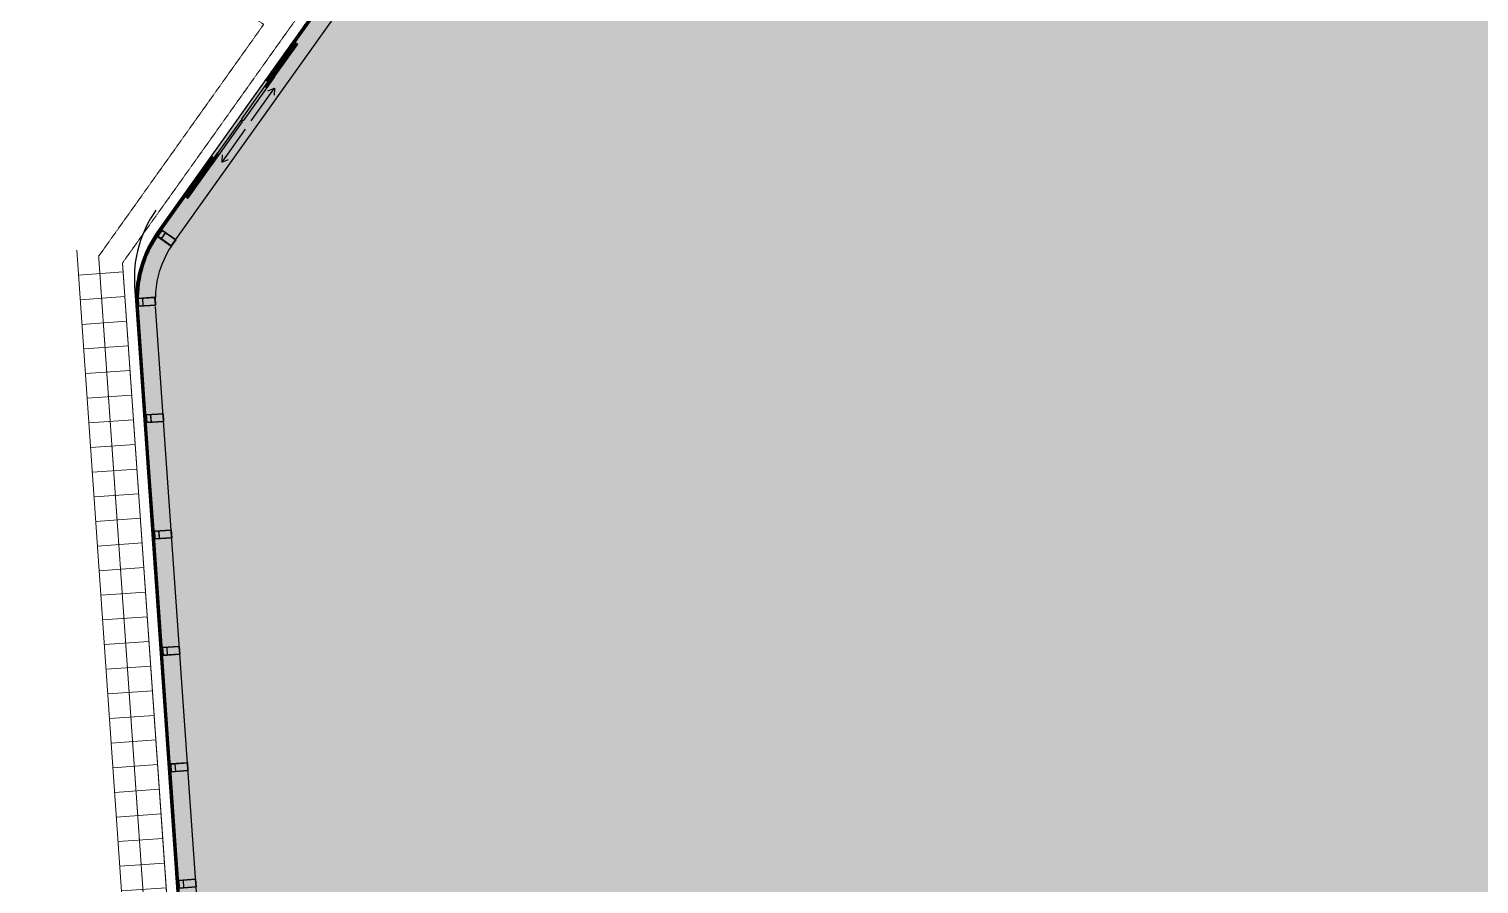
# Model space of a CAD drawing. Header units: millimetres. Extents: x 306 to 836129804, y -168137 to 818603917.
# Drawn here: x 834504380 to 834523031, y 818005253 to 818016245 of the extents above; entities that cross this region are included whole.
import ezdxf
from ezdxf.xclip import XClip

# ---------------------------------------------------------------- set-up
doc = ezdxf.new("R2010")
doc.units = ezdxf.units.MM
doc.header["$LTSCALE"] = 3
doc.header["$XCLIPFRAME"] = 0
for name, pattern in [('ACAD_ISO03W100', [30, 12, -18]), ('B0701', [2.34375, 1.5625, -0.78125]), ('B0703', [4.6875, 3.125, -1.5625])]:
    doc.linetypes.add(name, pattern=pattern)
doc.layers.add('_LTC', color=251, linetype='Continuous')
for name, color, linetype, lineweight in [('Eva-New', 1, 'ACAD_ISO03W100', 18), ('Hatch (LTC&CB)', 252, 'Continuous', 35), ('UAJ-21EXWA', 251, 'Continuous', 35), ('UAJ-21EXWA-a', 251, 'Continuous', 9), ('UAJ-21EXWA-c', 251, 'Continuous', 9), ('UAJ-23FLOR-h', 251, 'Continuous', 9), ('UAJ-23FLOR-y', 251, 'B0701', 9), ('UAJ-23FLOR-z', 251, 'B0703', 9)]:
    doc.layers.add(name, color=color, linetype=linetype, lineweight=lineweight)

# ---------------------------------------------------------------- blocks, each defined once
blk = doc.blocks.new('*U1553')
at = {"layer": 'UAJ-21EXWA'}
for points in [[(0, 85.00000035762787), (100, 85.00000047683716), (100, 301.9999996423721), (1.192092895507812e-07, 301.9999996423721)], [(1499.999999880791, 85.00000035762787), (1599.999999880791, 85.00000047683716), (1600, 301.9999996423721), (1500.000000119209, 301.9999996423721)], [(2999.999999761581, 85.00000035762787), (3099.999999761581, 85.00000047683716), (3099.999999880791, 301.9999996423721), (3000, 301.9999996423721)], [(4499.999999642372, 85.00000035762787), (4599.999999642372, 85.00000047683716), (4599.999999761581, 301.9999996423721), (4499.999999880791, 301.9999996423721)], [(5999.999999523163, 85.00000035762787), (6099.999999523163, 85.00000047683716), (6099.999999642372, 301.9999996423721), (5999.999999761581, 301.9999996423721)], [(7499.999999403954, 85.00000035762787), (7599.999999403954, 85.00000047683716), (7599.999999523163, 301.9999996423721), (7499.999999642372, 301.9999996423721)], [(8999.999999284744, 85.00000035762787), (9099.999999284744, 85.00000047683716), (9099.999999403954, 301.9999996423721), (8999.999999523163, 301.9999996423721)], [(10499.97333968905, 85.00000115375292), (10599.97333968905, 85.00000115375292), (10599.97333980826, 302.0000004384972), (10499.97333992747, 302.0000005577065)]]:
    blk.add_lwpolyline(points, close=True, dxfattribs=at)
at = {"layer": 'UAJ-21EXWA-a'}
for points in [[(42.49999906387484, 305.000000582158), (42.4999988079071, 305.0000002384186), (42.49999892711639, 335.0000001192093), (42.49999894466555, 335.000000582158)], [(46.50000011920929, 301.9999992847443), (46.50000023841858, 335.0000004768372), (53.50000023841858, 335.0000007152557), (53.50000023841858, 301.9999992847443)], [(800.0000004768372, 304.9999982118607), (57.49999940395355, 305.0000004768372), (57.49999952316284, 335.0000004768372), (800.0000003576279, 334.9999980926514)], [(800.0000004768372, 305), (1542.499998807907, 305.0000002384186), (1542.499998807907, 335), (800.0000002384186, 335.0000001192093)], [(1546.5, 301.9999992847443), (1546.500000238419, 335.0000003576279), (1553.500000238419, 335.0000007152557), (1553.500000119209, 301.9999992847443)], [(2300, 304.9999980926514), (1557.499999403954, 305.0000003576279), (1557.499999403954, 335.0000004768372), (2300, 334.9999980926514)], [(2300.000000357628, 305), (3042.499998688698, 305.0000002384186), (3042.499998688698, 335), (2300.000000119209, 335.0000001192093)], [(3046.499999880791, 301.9999992847443), (3046.500000119209, 335.0000003576279), (3053.500000119209, 335.0000007152557), (3053.5, 301.9999992847443)], [(3799.999999880791, 304.9999980926514), (3057.499999284744, 305.0000003576279), (3057.499999284744, 335.0000004768372), (3799.999999880791, 334.9999980926514)], [(3800.000000238419, 305), (4542.499998569489, 305.0000002384186), (4542.499998569489, 335), (3800, 335.0000001192093)], [(4546.499999761581, 301.9999992847443), (4546.5, 335.0000003576279), (4553.5, 335.0000007152557), (4553.499999880791, 301.9999992847443)], [(5299.999999761581, 304.9999980926514), (4557.499999165535, 305.0000003576279), (4557.499999165535, 335.0000004768372), (5299.999999761581, 334.9999980926514)], [(5300.000000119209, 305), (6042.499998450279, 305.0000002384186), (6042.499998450279, 335), (5299.999999880791, 335.0000001192093)], [(6046.499999642372, 301.9999992847443), (6046.499999880791, 335.0000003576279), (6053.499999880791, 335.0000007152557), (6053.499999761581, 301.9999992847443)], [(6799.999999642372, 304.9999980926514), (6057.499999046326, 305.0000003576279), (6057.499999046326, 335.0000004768372), (6799.999999642372, 334.9999980926514)], [(6800, 305), (7542.49999833107, 305.0000002384186), (7542.49999833107, 335), (6799.999999761581, 335.0000001192093)], [(7546.499999523163, 301.9999992847443), (7546.499999761581, 335.0000003576279), (7553.499999761581, 335.0000007152557), (7553.499999642372, 301.9999992847443)], [(8299.999999523163, 304.9999980926514), (7557.499998927116, 305.0000003576279), (7557.499998927116, 335.0000004768372), (8299.999999523163, 334.9999980926514)], [(8299.99999988079, 305), (9042.49999821186, 305.0000002384186), (9042.49999821186, 335), (8299.999999642372, 335.0000001192093)], [(9046.499999403954, 301.9999992847443), (9046.499999642372, 335.0000003576279), (9053.499999642372, 335.0000007152557), (9053.499999523163, 301.9999992847443)], [(9799.999999403954, 304.9999980926514), (9057.499998807907, 305.0000003576279), (9057.499998807907, 335.0000004768372), (9799.999999403954, 334.9999980926514)], [(9799.973340165885, 305.0000007961251), (10542.47333861616, 305.0000011537529), (10542.47333861616, 335.0000009153343), (9799.973340165885, 335.0000009153343)], [(10546.47333980826, 302.0000002000786), (10546.47333992747, 335.0000012729622), (10553.47333992747, 335.0000013921715), (10553.47333992747, 302.0000000808693)], [(10557.47333938269, 305.000001308129), (10557.47333921221, 305.0000012729622), (10557.47333921221, 335.0000012729622), (10557.47333926348, 335.000001308129)]]:
    blk.add_lwpolyline(points, dxfattribs=at)
at = {"layer": 'UAJ-21EXWA-c'}
for p, q in [((30.49999856948853, 315.0000002384186), (30.49999904632568, 325.0000001192093)), ((42.4999988079071, 325.0000002384186), (42.49999906387484, 325.0000007013673)), ((42.49999918308413, 315.0000004629487), (42.49999892711639, 315.0000003576279)), ((57.49999940395355, 325.0000003576279), (800.0000004768372, 324.9999983310699)), ((800.0000004768372, 314.9999977350235), (57.49999964237213, 315.0000005960464)), ((69.49999952316284, 315.0000005960464), (69.49999904632568, 325.0000003576279)), ((1542.499998807907, 325.0000002384186), (800.0000004768372, 325.0000003576279)), ((800.0000003576279, 314.9999994039536), (1542.499998927116, 315.0000003576279)), ((1530.499998450279, 315.0000002384186), (1530.499999046326, 325.0000001192093)), ((1557.499999403954, 325.0000003576279), (2300, 324.9999983310699)), ((2300, 314.9999976158142), (1557.499999523163, 315.0000005960464)), ((1569.499999523163, 315.0000005960464), (1569.499999046326, 325.0000003576279)), ((3042.499998688698, 325.0000002384186), (2300.000000357628, 325.0000003576279)), ((2300.000000238419, 314.9999994039536), (3042.499998807907, 315.0000003576279)), ((3030.49999833107, 315.0000002384186), (3030.499998927116, 325.0000001192093)), ((3057.499999284744, 325.0000003576279), (3799.999999880791, 324.9999983310699)), ((3799.999999880791, 314.9999976158142), (3057.499999403954, 315.0000005960464)), ((3069.499999403954, 315.0000005960464), (3069.499998927116, 325.0000003576279)), ((4542.499998569489, 325.0000002384186), (3800.000000238419, 325.0000003576279)), ((3800.000000119209, 314.9999994039536), (4542.499998688698, 315.0000003576279)), ((4530.499998211861, 315.0000002384186), (4530.499998807907, 325.0000001192093)), ((4557.499999165535, 325.0000003576279), (5299.999999761581, 324.9999983310699)), ((5299.999999761581, 314.9999976158142), (4557.499999284744, 315.0000005960464)), ((4569.499999284744, 315.0000005960464), (4569.499998807907, 325.0000003576279)), ((6042.499998450279, 325.0000002384186), (5300.000000119209, 325.0000003576279)), ((5300, 314.9999994039536), (6042.499998569489, 315.0000003576279)), ((6030.499998092651, 315.0000002384186), (6030.499998688698, 325.0000001192093)), ((6057.499999046326, 325.0000003576279), (6799.999999642372, 324.9999983310699)), ((6799.999999642372, 314.9999976158142), (6057.499999165535, 315.0000005960464)), ((6069.499999165535, 315.0000005960464), (6069.499998688698, 325.0000003576279)), ((7542.49999833107, 325.0000002384186), (6800, 325.0000003576279)), ((6799.999999880791, 314.9999994039536), (7542.499998450279, 315.0000003576279)), ((7530.499997973442, 315.0000002384186), (7530.499998569489, 325.0000001192093)), ((7557.499998927116, 325.0000003576279), (8299.999999523163, 324.9999983310699)), ((8299.999999523163, 314.9999976158142), (7557.499999046326, 315.0000005960464)), ((7569.499999046326, 315.0000005960464), (7569.499998569489, 325.0000003576279)), ((9042.49999821186, 325.0000002384186), (8299.99999988079, 325.0000003576279)), ((8299.999999761581, 314.9999994039536), (9042.49999833107, 315.0000003576279)), ((9030.499997854233, 315.0000002384186), (9030.49999845028, 325.0000001192093)), ((9057.499998807907, 325.0000003576279), (9799.999999403954, 324.9999983310699)), ((9799.999999403954, 314.9999976158142), (9057.499998927116, 315.0000005960464)), ((9069.499998927116, 315.0000005960464), (9069.49999845028, 325.0000003576279)), ((10542.47333861616, 325.0000009153343), (9799.973340165885, 325.0000011537529)), ((9799.973340165885, 315.0000003192879), (10542.47333873537, 315.0000011537529)), ((10530.47333825854, 315.0000010345436), (10530.47333885458, 325.0000009153343)), ((10557.47333921221, 325.0000012729622), (10557.47333938269, 325.0000015465475)), ((10557.47333938269, 315.0000009505011), (10557.47333933142, 315.0000013921715)), ((10569.47333933142, 315.0000013921715), (10569.47333885458, 325.0000012729622))]:
    blk.add_line(p, q, dxfattribs=at)
for points in [[(5, 90.00000047683716), (95, 90.00000059604645), (94.99999988079071, 296.9999996423721), (5.00000011920929, 296.9999996423721)], [(1505, 90.00000047683716), (1595, 90.00000059604645), (1594.999999880791, 296.9999996423721), (1505.000000119209, 296.9999996423721)], [(3004.999999880791, 90.00000047683716), (3094.999999880791, 90.00000059604645), (3094.999999761581, 296.9999996423721), (3005, 296.9999996423721)], [(4504.999999761581, 90.00000047683716), (4594.999999761581, 90.00000059604645), (4594.999999642372, 296.9999996423721), (4504.999999880791, 296.9999996423721)], [(6004.999999642372, 90.00000047683716), (6094.999999642372, 90.00000059604645), (6094.999999523163, 296.9999996423721), (6004.999999761581, 296.9999996423721)], [(7504.999999523163, 90.00000047683716), (7594.999999523163, 90.00000059604645), (7594.999999403954, 296.9999996423721), (7504.999999642372, 296.9999996423721)], [(9004.999999403954, 90.00000047683716), (9094.999999403954, 90.00000059604645), (9094.999999284744, 296.9999996423721), (9004.999999523163, 296.9999996423721)], [(10504.97333980826, 90.00000127296221), (10594.97333980826, 90.0000013921715), (10594.97333956984, 297.0000004384972), (10504.97334004668, 297.0000004384972)]]:
    blk.add_lwpolyline(points, close=True, dxfattribs=at)
for points in [[(5.000000238418579, 246.9999996423721), (94.99999988079071, 246.9999996423721)], [(5.00000011920929, 241.9999994039536), (94.99999988079071, 241.9999995231628)], [(1505.000000238419, 246.9999996423721), (1594.999999761581, 246.9999996423721)], [(1505, 241.9999994039536), (1594.999999880791, 241.9999995231628)], [(3005.000000119209, 246.9999996423721), (3094.999999642372, 246.9999996423721)], [(3004.999999880791, 241.9999994039536), (3094.999999761581, 241.9999995231628)], [(4505, 246.9999996423721), (4594.999999523163, 246.9999996423721)], [(4504.999999761581, 241.9999994039536), (4594.999999642372, 241.9999995231628)], [(6004.999999880791, 246.9999996423721), (6094.999999403954, 246.9999996423721)], [(6004.999999642372, 241.9999994039536), (6094.999999523163, 241.9999995231628)], [(7504.999999761581, 246.9999996423721), (7594.999999284744, 246.9999996423721)], [(7504.999999523163, 241.9999994039536), (7594.999999403954, 241.9999995231628)], [(9004.999999642372, 246.9999996423721), (9094.999999165535, 246.9999996423721)], [(9004.999999403954, 241.9999994039536), (9094.999999284744, 241.9999995231628)], [(10504.97333992747, 247.0000004384972), (10594.97333956984, 247.0000004384972)], [(10504.97333992747, 242.0000003192879), (10594.97333968905, 242.0000003192879)]]:
    blk.add_lwpolyline(points, dxfattribs=at)
blk = doc.blocks.new('*U1554')
at = {"layer": 'UAJ-21EXWA'}
for points in [[(0, 85.00000035762787), (100, 85.00000047683716), (100, 301.9999996423721), (1.192092895507812e-07, 301.9999996423721)], [(1499.999999880791, 85.00000035762787), (1599.999999880791, 85.00000047683716), (1600, 301.9999996423721), (1500.000000119209, 301.9999996423721)], [(2206.423596651518, 85.00000053085486), (2306.423596651518, 85.00000053085486), (2306.423596770728, 301.9999998155992), (2206.423596889937, 301.9999999348084)]]:
    blk.add_lwpolyline(points, close=True, dxfattribs=at)
at = {"layer": 'UAJ-21EXWA-a'}
for points in [[(42.49999906387484, 305.000000582158), (42.4999988079071, 305.0000002384186), (42.49999892711639, 335.0000001192093), (42.49999894466555, 335.000000582158)], [(46.50000011920929, 301.9999992847443), (46.50000023841858, 335.0000004768372), (53.50000023841858, 335.0000007152557), (53.50000023841858, 301.9999992847443)], [(800.0000004768372, 304.9999982118607), (57.49999940395355, 305.0000004768372), (57.49999952316284, 335.0000004768372), (800.0000003576279, 334.9999980926514)], [(800.0000004768372, 305), (1542.499998807907, 305.0000002384186), (1542.499998807907, 335), (800.0000002384186, 335.0000001192093)], [(1204.440944425429, 305.0000000277759), (2248.923595578635, 305.0000005308549), (2248.923595578635, 335.0000002924363), (1204.440944425429, 335.0000001469851)], [(1546.5, 301.9999992847443), (1546.500000238419, 335.0000003576279), (1553.500000238419, 335.0000007152557), (1553.500000119209, 301.9999992847443)], [(2300, 304.9999980926514), (1557.499999403954, 305.0000003576279), (1557.499999403954, 335.0000004768372), (2300, 334.9999980926514)], [(2252.923596770728, 301.9999995771806), (2252.923596889937, 335.0000006500642), (2259.923596889937, 335.0000007692735), (2259.923596889937, 301.9999994579713)], [(2263.923596345162, 305.0000006852309), (2263.923596174681, 305.0000006500642), (2263.923596174681, 335.0000006500642), (2263.923596225953, 335.0000006852309)]]:
    blk.add_lwpolyline(points, dxfattribs=at)
at = {"layer": 'UAJ-21EXWA-c'}
for p, q in [((30.49999856948853, 315.0000002384186), (30.49999904632568, 325.0000001192093)), ((42.4999988079071, 325.0000002384186), (42.49999906387484, 325.0000007013673)), ((42.49999918308413, 315.0000004629487), (42.49999892711639, 315.0000003576279)), ((57.49999940395355, 325.0000003576279), (800.0000004768372, 324.9999983310699)), ((800.0000004768372, 314.9999977350235), (57.49999964237213, 315.0000005960464)), ((69.49999952316284, 315.0000005960464), (69.49999904632568, 325.0000003576279)), ((1542.499998807907, 325.0000002384186), (800.0000004768372, 325.0000003576279)), ((800.0000003576279, 314.9999994039536), (1542.499998927116, 315.0000003576279)), ((2248.923595578635, 325.0000002924363), (1204.440944425429, 325.0000003854037)), ((1204.440944425429, 314.9999995509387), (2248.923595697844, 315.0000005308549)), ((1530.499998450279, 315.0000002384186), (1530.499999046326, 325.0000001192093)), ((1557.499999403954, 325.0000003576279), (2300, 324.9999983310699)), ((2300, 314.9999976158142), (1557.499999523163, 315.0000005960464)), ((1569.499999523163, 315.0000005960464), (1569.499999046326, 325.0000003576279)), ((2236.923595221007, 315.0000004116456), (2236.923595817053, 325.0000002924363)), ((2263.923596174681, 325.0000006500642), (2263.923596345162, 325.0000009236495)), ((2263.923596345162, 315.0000003276031), (2263.923596293891, 315.0000007692735)), ((2275.923596293891, 315.0000007692735), (2275.923595817053, 325.0000006500642))]:
    blk.add_line(p, q, dxfattribs=at)
for points in [[(5, 90.00000047683716), (95, 90.00000059604645), (94.99999988079071, 296.9999996423721), (5.00000011920929, 296.9999996423721)], [(1505, 90.00000047683716), (1595, 90.00000059604645), (1594.999999880791, 296.9999996423721), (1505.000000119209, 296.9999996423721)], [(2211.423596770728, 90.00000065006415), (2301.423596770728, 90.00000076927344), (2301.423596532309, 296.9999998155992), (2211.423597009146, 296.9999998155992)]]:
    blk.add_lwpolyline(points, close=True, dxfattribs=at)
for points in [[(5.000000238418579, 246.9999996423721), (94.99999988079071, 246.9999996423721)], [(5.00000011920929, 241.9999994039536), (94.99999988079071, 241.9999995231628)], [(1505.000000238419, 246.9999996423721), (1594.999999761581, 246.9999996423721)], [(1505, 241.9999994039536), (1594.999999880791, 241.9999995231628)], [(2211.423596889937, 246.9999998155992), (2301.423596532309, 246.9999998155992)], [(2211.423596889937, 241.9999996963899), (2301.423596651518, 241.9999996963899)]]:
    blk.add_lwpolyline(points, dxfattribs=at)
blk = doc.blocks.new('*U1555')
at = {"layer": 'UAJ-21EXWA'}
for points in [[(0, 85.00000035762787), (100, 85.00000047683716), (100, 301.9999996423721), (1.192092895507812e-07, 301.9999996423721)], [(1499.999999880791, 85.00000035762787), (1599.999999880791, 85.00000047683716), (1600, 301.9999996423721), (1500.000000119209, 301.9999996423721)], [(2701.294989395497, 85.00000056802281), (2801.294989395497, 85.00000056802281), (2801.294989514706, 301.9999998527671), (2701.294989633916, 301.9999999719764)]]:
    blk.add_lwpolyline(points, close=True, dxfattribs=at)
at = {"layer": 'UAJ-21EXWA-a'}
for points in [[(42.49999906387484, 305.000000582158), (42.4999988079071, 305.0000002384186), (42.49999892711639, 335.0000001192093), (42.49999894466555, 335.000000582158)], [(46.50000011920929, 301.9999992847443), (46.50000023841858, 335.0000004768372), (53.50000023841858, 335.0000007152557), (53.50000023841858, 301.9999992847443)], [(800.0000004768372, 304.9999982118607), (57.49999940395355, 305.0000004768372), (57.49999952316284, 335.0000004768372), (800.0000003576279, 334.9999980926514)], [(800.0000004768372, 305), (1542.499998807907, 305.0000002384186), (1542.499998807907, 335), (800.0000002384186, 335.0000001192093)], [(1546.5, 301.9999992847443), (1546.500000238419, 335.0000003576279), (1553.500000238419, 335.0000007152557), (1553.500000119209, 301.9999992847443)], [(2300, 304.9999980926514), (1557.499999403954, 305.0000003576279), (1557.499999403954, 335.0000004768372), (2300, 334.9999980926514)], [(2300.000000066636, 305.0000003542673), (2743.794988322613, 305.0000005680229), (2743.794988322613, 335.0000003296043), (2300.000000066636, 335.0000004734766)], [(2747.794989514706, 301.9999996143486), (2747.794989633916, 335.0000006872322), (2754.794989633916, 335.0000008064414), (2754.794989633916, 301.9999994951393)], [(2758.794989089141, 305.0000007223989), (2758.79498891866, 305.0000006872322), (2758.79498891866, 335.0000006872322), (2758.794988969932, 335.0000007223989)]]:
    blk.add_lwpolyline(points, dxfattribs=at)
at = {"layer": 'UAJ-21EXWA-c'}
for p, q in [((30.49999856948853, 315.0000002384186), (30.49999904632568, 325.0000001192093)), ((42.4999988079071, 325.0000002384186), (42.49999906387484, 325.0000007013673)), ((42.49999918308413, 315.0000004629487), (42.49999892711639, 315.0000003576279)), ((57.49999940395355, 325.0000003576279), (800.0000004768372, 324.9999983310699)), ((800.0000004768372, 314.9999977350235), (57.49999964237213, 315.0000005960464)), ((69.49999952316284, 315.0000005960464), (69.49999904632568, 325.0000003576279)), ((1542.499998807907, 325.0000002384186), (800.0000004768372, 325.0000003576279)), ((800.0000003576279, 314.9999994039536), (1542.499998927116, 315.0000003576279)), ((1530.499998450279, 315.0000002384186), (1530.499999046326, 325.0000001192093)), ((1557.499999403954, 325.0000003576279), (2300, 324.9999983310699)), ((2300, 314.9999976158142), (1557.499999523163, 315.0000005960464)), ((1569.499999523163, 315.0000005960464), (1569.499999046326, 325.0000003576279)), ((2743.794988322613, 325.0000003296043), (2300.000000066636, 325.0000007118952)), ((2300.000000066636, 314.9999998774302), (2743.794988441823, 315.0000005680229)), ((2731.794987964985, 315.0000004488136), (2731.794988561032, 325.0000003296043)), ((2758.79498891866, 325.0000006872322), (2758.794989089141, 325.0000009608175)), ((2758.794989089141, 315.000000364771), (2758.794989037869, 315.0000008064414)), ((2770.794989037869, 315.0000008064414), (2770.794988561032, 325.0000006872322))]:
    blk.add_line(p, q, dxfattribs=at)
for points in [[(5, 90.00000047683716), (95, 90.00000059604645), (94.99999988079071, 296.9999996423721), (5.00000011920929, 296.9999996423721)], [(1505, 90.00000047683716), (1595, 90.00000059604645), (1594.999999880791, 296.9999996423721), (1505.000000119209, 296.9999996423721)], [(2706.294989514706, 90.0000006872321), (2796.294989514706, 90.00000080644139), (2796.294989276288, 296.9999998527671), (2706.294989753125, 296.9999998527671)]]:
    blk.add_lwpolyline(points, close=True, dxfattribs=at)
for points in [[(5.000000238418579, 246.9999996423721), (94.99999988079071, 246.9999996423721)], [(5.00000011920929, 241.9999994039536), (94.99999988079071, 241.9999995231628)], [(1505.000000238419, 246.9999996423721), (1594.999999761581, 246.9999996423721)], [(1505, 241.9999994039536), (1594.999999880791, 241.9999995231628)], [(2706.294989633916, 246.9999998527671), (2796.294989276288, 246.9999998527671)], [(2706.294989633916, 241.9999997335578), (2796.294989395497, 241.9999997335578)]]:
    blk.add_lwpolyline(points, dxfattribs=at)
blk = doc.blocks.new('FAC-00-0')
at = {"layer": '_LTC'}
for p, q in [((834506235.8241826, 818013491.4090914), (834508347.1710625, 818016455.1323565)), ((834509659.7418196, 817960427.0293779), (834506006.9312543, 818012678.9859269)), ((834509659.7418196, 817960427.0293779), (834506006.9312543, 818012678.9859269))]:
    blk.add_line(p, q, dxfattribs=at)
for points in [[(834505754.2787223, 818012736.1115499, -0.161117589083942), (834506032.2391685, 818013636.4255537), (834508110.2011822, 818016553.3666922), (834508108.857447, 818016572.5882616)], [(834505754.2787243, 818012736.1115507, -0.161117589083942), (834506032.2391684, 818013636.4255538), (834508110.2011821, 818016553.3666923), (834508108.8574502, 818016572.5882611)], [(834506012.7126775, 818013915.7438599, 0.1739062402494), (834505738.1030817, 818012940.8761425), (834510531.1732616, 817944377.9736058)], [(834506040.3840917, 818013630.6238102, 0.1610318653905817), (834505764.266821, 818012736.8097942, 0.1610318653905817)], [(834506048.529015, 818013624.8220668, 0.1609449841959303), (834505774.2550881, 818012737.5080502, 0.1609449841959303)], [(834506056.6739382, 818013619.0203233, 0.1608569217776011), (834505784.2435274, 818012738.2063185, 0.1608569217776011)], [(834506235.8241783, 818013491.409085, 0.1668407579428968), (834506005.0506437, 818012713.2659743, 0.1668407579428968)]]:
    blk.add_lwpolyline(points, format="xyb", dxfattribs=at)
for points in [[(834507135.7081693, 818015064.8865937), (834507111.272435, 818015082.2904689), (834507512.3523045, 818015645.4969401), (834507536.7880392, 818015628.0930645)], [(834507135.7081714, 818015064.8865939), (834507111.272437, 818015082.2904685), (834507512.3523043, 818015645.4969403), (834507536.7880391, 818015628.0930645)], [(834507127.0383428, 818015052.715239), (834507102.6045376, 818015070.1218226), (834506701.3919843, 818014507.009864), (834506725.8257899, 818014489.6032802)]]:
    blk.add_lwpolyline(points, close=True, dxfattribs=at)
for points in [[(834507237.3648918, 818015063.1773474), (834507538.2942233, 818015485.595031)], [(834507237.3648918, 818015063.1773475), (834507538.2942243, 818015485.5950326)], [(834507451.3447422, 818015451.9010774), (834507538.2942243, 818015485.5950326), (834507534.8546096, 818015392.4088516)], [(834507161.874704, 818014957.1985457), (834506860.9921918, 818014534.7475122)], [(834506864.4214797, 818014627.934073), (834506860.9921918, 818014534.7475122), (834506947.93794, 818014568.4511021)]]:
    blk.add_lwpolyline(points, dxfattribs=at)
ref = blk.add_blockref('*U1555', (834506791.0343301, 818014124.2704799), dxfattribs=dict(at, rotation=54.53402068201333))
XClip(ref).set_block_clipping_path([(2701.149496793747, -0.051319509744644165), (2801.3494968414307, -0.05131933093070984), (2801.3494968414307, 302.1486802995205), (2754.8494970798492, 302.14867982268333), (2754.8494970798492, 335.1486810743809), (1553.6000003814697, 335.1486764252186), (1553.6000008583069, 304.94867619872093), (2701.149497270584, 304.9486807882786)])
ref = blk.add_blockref('*U1554', (834508989.5791119, 818017142.1803938), dxfattribs=dict(at, xscale=-1, rotation=54.54037085824579))
XClip(ref).set_block_clipping_path([(2249.0030524730682, 304.8169809281826), (2249.0441381931305, 335.01698139309883), (1557.3999989032745, 335.1486764848232), (1557.3999991416931, 304.94867619872093)])
ref = blk.add_blockref('*U1555', (834507903.2504948, 818015685.940557), dxfattribs=dict(at, xscale=-0.9999999999999997, rotation=54.54037091355762))
XClip(ref).set_block_clipping_path([(2701.1494965553284, -0.05131953954696655), (2801.349496603012, -0.05131953954696655), (2801.349496603012, 302.1486800312996), (2754.8494968414307, 302.14867955446243), (2754.8494968414307, 335.14868104457855), (1553.6000003814697, 335.14867609739304), (1553.6000006198883, 304.94867593050003), (2701.1494970321655, 304.94868075847626)])
ref = blk.add_blockref('*U1554', (834505769.634932, 818012621.7806467), dxfattribs=dict(at, rotation=54.53402068201336))
XClip(ref).set_block_clipping_path([(2249.0030524730682, 304.8169809281826), (2249.0441381931305, 335.01698139309883), (1557.3999989032745, 335.1486764848232), (1557.3999991416931, 304.94867619872093)])
at = {"layer": '_LTC', "rotation": 93.99890841893922}
blk.add_blockref('*U1553', (834506823.3009034, 818002227.6048115), dxfattribs=at)
blk = doc.blocks.new('*U1686')
at = {"layer": 'UAJ-23FLOR-h'}
h = blk.add_hatch(dxfattribs=at)
h.set_pattern_fill('ANSI31', color=256, scale=100, angle=315)
h.set_pattern_definition([(0, (374.9999916852365, 54749.28760468338), (8.526512829121202e-14, 317.4999999999999), [])])
h.paths.add_polyline_path([(-6.743605354131432e-07, 5156.944177061982), (-5.613845416974073e-06, 50592.34342838414), (574.999992478806, 50592.34342836924), (574.999997895128, 5156.944177404709)])
for p, q in [((-5.253489234646229e-07, 5156.944177012682), (-5.772236629928701e-06, 50749.70702054425)), ((574.999992557679, 50543.49752283865), (574.9999979249303, 4656.944177727565))]:
    blk.add_line(p, q, dxfattribs=at)

msp = doc.modelspace()

# ---------------------------------------------------------------- hatches: boundary and pattern name
at = {"layer": 'Hatch (LTC&CB)', "ltscale": 0.5}
h = msp.add_hatch(color=256, dxfattribs=at)
h.dxf.hatch_style = 1
h.paths.add_polyline_path([(834513554.2875786, 817967164.184733), (834513136.0010567, 817973147.5986885), (834516444.2460145, 817973378.8703827), (834516862.5325388, 817967395.4564129)])
edge = h.paths.add_edge_path()
edge.add_line((834574531.2963331, 818045981.8457801), (834554099.929931, 818044553.5366205))
edge.add_line((834554099.929931, 818044553.5366205), (834551123.8228455, 818044183.8080285))
edge.add_line((834551123.8228455, 818044183.8080285), (834548209.0206542, 818043477.5243225))
edge.add_line((834548209.0206542, 818043477.5243225), (834545391.3720644, 818042450.0201086))
edge.add_line((834545391.3720644, 818042450.0201086), (834542706.1556592, 818041114.1603316))
edge.add_line((834542706.1556592, 818041114.1603316), (834540186.9918953, 818039486.6707257))
edge.add_line((834540186.9918953, 818039486.6707257), (834537891.0747983, 818037557.0067935))
edge.add_line((834537891.0747983, 818037557.0067935), (834535879.1420094, 818035334.0248597))
edge.add_line((834535879.1420094, 818035334.0248597), (834535855.3944789, 818035294.2675608))
edge.add_line((834535855.3944789, 818035294.2675608), (834532032.6782387, 818042572.4388088))
edge.add_line((834532032.6782387, 818042572.4388088), (834531164.0984614, 818043800.1153567))
edge.add_line((834531164.0984614, 818043800.1153567), (834530021.2562451, 818044771.3886445))
edge.add_line((834530021.2562451, 818044771.3886445), (834528673.237675, 818045435.2700317))
edge.add_line((834528673.237675, 818045435.2700317), (834527205.3850749, 818045748.6568446))
edge.add_line((834527205.3850749, 818045748.6568446), (834506196.3506466, 818045615.4155988))
edge.add_arc((834506271.1753964, 818044617.8358235), 1000.382002588579, 94.28951124117238, 184.8385578105567)
edge.add_line((834505274.3584335, 818044533.4551773), (834507175.0349003, 818017345.0717123))
edge.add_arc((834508006.2233039, 818017538.0693862), 853.3008053756253, 193.0721449834389, 241.7750472788793)
edge.add_line((834507602.6678852, 818016786.2281208), (834508069.1239861, 818016499.3412285))
edge.add_line((834508069.1239861, 818016499.3412285), (834506033.0790353, 818013635.890324))
edge.add_arc((834507255.7232584, 818012765.1948972), 1500.989481160123, 144.5437625065404, 184.7118367485428)
edge.add_line((834505759.8064644, 818012641.8970132), (834510574.8280377, 817943764.9910301))
edge.add_arc((834512461.4285563, 817944222.0794972), 1941.182985577997, 193.6192718619657, 275.7769527828718)
edge.add_line((834512656.820462, 817942290.75524), (834514135.0129817, 817942432.7829566))
edge.add_line((834514135.0129817, 817942432.7829566), (834515639.5898061, 817942609.6817144))
edge.add_line((834515639.5898061, 817942609.6817144), (834517125.2230971, 817942816.5733008))
edge.add_line((834517125.2230971, 817942816.5733008), (834518606.1282966, 817943054.9641434))
edge.add_line((834518606.1282966, 817943054.9641434), (834520081.6376159, 817943324.7467438))
edge.add_line((834520081.6376159, 817943324.7467438), (834521550.6787682, 817943623.4372313))
edge.add_line((834521550.6787682, 817943623.4372313), (834523003.1909853, 817943997.2323029))
edge.add_line((834523003.1909853, 817943997.2323029), (834524434.6779621, 817944444.8476892))
edge.add_line((834524434.6779621, 817944444.8476892), (834525841.3906198, 817944965.1110799))
edge.add_line((834525841.3906198, 817944965.1110799), (834527219.6447655, 817945556.6599009))
edge.add_line((834527219.6447655, 817945556.6599009), (834528566.4663409, 817946218.3362625))
edge.add_line((834528566.4663409, 817946218.3362625), (834529949.1975069, 817946963.0067956))
edge.add_line((834529949.1975069, 817946963.0067956), (834530025.4386841, 817945888.6557508))
edge.add_line((834530025.4386841, 817945888.6557508), (834530524.2280539, 817945923.5249519))
edge.add_line((834530524.2280539, 817945923.5249519), (834531068.3343124, 817946109.8721913))
edge.add_line((834531068.3343124, 817946109.8721913), (834531037.8571603, 817946545.8476382))
edge.add_line((834531037.8571603, 817946545.8476382), (834533865.2576491, 817946000.0480125))
edge.add_line((834533865.2576491, 817946000.0480125), (834536130.1011477, 817945599.4485525))
edge.add_line((834536130.1011477, 817945599.4485525), (834538400.1908902, 817945229.7315427))
edge.add_line((834538400.1908902, 817945229.7315427), (834540675.1291097, 817944891.1253359))
edge.add_line((834540675.1291097, 817944891.1253359), (834542954.494443, 817944583.7301323))
edge.add_line((834542954.494443, 817944583.7301323), (834545237.8685557, 817944307.6853015))
edge.add_line((834545237.8685557, 817944307.6853015), (834547578.8128494, 817944055.8657025))
edge.add_line((834547578.8128494, 817944055.8657025), (834549775.2120743, 817943852.7193749))
edge.add_line((834549775.2120743, 817943852.7193749), (834552166.6682281, 817943704.7044293))
edge.add_line((834552166.6682281, 817943704.7044293), (834554408.0140736, 817943602.5051898))
edge.add_line((834554408.0140736, 817943602.5051898), (834556706.8720335, 817943525.9335827))
edge.add_line((834556706.8720335, 817943525.9335827), (834559062.7525511, 817943492.2506982))
edge.add_line((834559062.7525511, 817943492.2506982), (834561264.7959542, 817943499.6060555))
edge.add_line((834561264.7959542, 817943499.6060555), (834563662.805802, 817943545.8192695))
edge.add_line((834563662.805802, 817943545.8192695), (834565905.0821311, 817943629.5407001))
edge.add_line((834565905.0821311, 817943629.5407001), (834568202.2235788, 817943747.6000468))
edge.add_line((834568202.2235788, 817943747.6000468), (834570497.1715583, 817943902.4870338))
edge.add_line((834570497.1715583, 817943902.4870338), (834572789.3424196, 817944094.1622797))
edge.add_line((834572789.3424196, 817944094.1622797), (834575076.8880951, 817944322.4462694))
edge.add_line((834575076.8880951, 817944322.4462694), (834577358.8485965, 817944599.7346953))
edge.add_arc((834577188.4102644, 817949142.5459951), 4546.007449470469, 272.1486296327768, 348.0754999770829)
edge.add_line((834581636.318153, 817948203.238194), (834581931.6191186, 817949988.7878709))
edge.add_line((834581931.6191186, 817949988.7878709), (834582222.8927813, 817952167.7077127))
edge.add_line((834582222.8927813, 817952167.7077127), (834582444.6448697, 817954354.4007571))
edge.add_line((834582444.6448697, 817954354.4007571), (834582596.7161981, 817956553.5893033))
edge.add_line((834582596.7161981, 817956553.5893033), (834582678.7199463, 817958758.7008262))
edge.add_line((834582678.7199463, 817958758.7008262), (834582689.6004196, 817961000.6853927))
edge.add_line((834582689.6004196, 817961000.6853927), (834582627.8349453, 817963239.9127623))
edge.add_line((834582627.8349453, 817963239.9127623), (834582495.0484269, 817965475.7417142))
edge.add_line((834582495.0484269, 817965475.7417142), (834582352.0371794, 817967521.4644701))
edge.add_line((834582352.0371794, 817967521.4644701), (834582377.3017465, 817967501.2573416))
edge.add_line((834582377.3017465, 817967501.2573416), (834583280.4098197, 817967592.3724535))
edge.add_line((834583280.4098197, 817967592.3724535), (834582885.6743841, 817972682.2829502))
edge.add_line((834582885.6743841, 817972682.2829502), (834582550.7585597, 817977040.087476))
edge.add_line((834582550.7585597, 817977040.087476), (834582280.7159691, 817980552.6941899))
edge.add_line((834582280.7159691, 817980552.6941899), (834582016.0826895, 817983880.3056784))
edge.add_line((834582016.0826895, 817983880.3056784), (834581737.2924131, 817986867.2783637))
edge.add_line((834581737.2924131, 817986867.2783637), (834581397.7587786, 817990004.3583491))
edge.add_line((834581397.7587786, 817990004.3583491), (834578831.2786306, 818011297.8700217))
edge.add_line((834578831.2786306, 818011297.8700217), (834578649.3672444, 818012963.5483121))
edge.add_line((834578649.3672444, 818012963.5483121), (834576771.549405, 818039832.1183864))
edge.add_line((834576771.549405, 818039832.1183864), (834576279.8499508, 818039797.7448243))
edge.add_line((834576279.8499508, 818039797.7448243), (834575932.169804, 818044771.1641917))
edge.add_arc((834574629.9863018, 818044680.2268811), 1305.354920261004, 3.994735601767179, 94.33592376376863)

# ---------------------------------------------------------------- next in the draw order: block references
msp.add_blockref('FAC-00-0', (0, 0))

# ---------------------------------------------------------------- next in the draw order: hatches: boundary and pattern name
at = {"layer": 'Eva-New', "linetype": 'Continuous', "ltscale": 0.01}
h = msp.add_hatch(dxfattribs=at)
h.set_pattern_fill('ANSI31', color=8, scale=350, angle=4)
h.set_pattern_definition([(49, (0, 0), (-838.6710210225554, 729.0455959657013), [])])
edge = h.paths.add_edge_path()
edge.add_arc((834611513.5385946, 818068145.3264505), 14099.99999968531, 55.19002574308559, 154.5596091027724)
edge.add_line((834598780.7776825, 818074202.2893481), (834595240.3911003, 818066761.4558462))
edge.add_arc((834589822.417787, 818069339.3552195), 6000.000000233124, 273.9989064334658, 334.5546563119141, ccw=False)
edge.add_line((834590240.8423903, 818063353.9629304), (834585554.5350056, 818063026.3542768))
edge.add_arc((834584989.6617913, 818071106.6338656), 8099.999998867221, 264.220048196886, 273.9989064322582, ccw=False)
edge.add_line((834584173.925572, 818063047.8142), (834580415.7397891, 818063428.2282544))
edge.add_arc((834579106.5335116, 818050494.3201492), 12999.99999816069, 84.2200481985661, 93.99077919798958)
edge.add_line((834578201.7864021, 818063462.7985727), (834574221.9197499, 818063185.1428037))
edge.add_arc((834573731.4752913, 818070170.6889209), 7002.741628984699, 184.518270925359, 274.0160585979712, ccw=False)
edge.add_arc((834553791.0620614, 818068592.8452796), 13000.0000005708, 4.527501078735133, 25.16518805878682)
edge.add_line((834565557.174624, 818074120.828201), (834563375.7160238, 818078763.9842684))
edge.add_arc((834569692.9588658, 818081779.3520507), 6999.999999030279, 186.261998653722, 205.5162346975632, ccw=False)
edge.add_line((834562734.724241, 818081015.8267443), (834561851.4163579, 818093822.5155479))
edge.add_arc((834568795.7761757, 818094576.8707228), 6985.211880096444, 103.79340942041148, 186.1996435070692, ccw=False)
edge.add_line((834567130.3497419, 818101360.6410463), (834607738.9713905, 818104323.6446342))
edge.add_arc((834606780.3295362, 818117304.0183489), 13015.72495013958, 274.223807264846, 392.8596289379157)
edge.add_arc((834623587.3262396, 818128173.8785237), 6999.999999836902, 183.9989136523716, 212.9539425140163, ccw=False)
edge.add_line((834616604.3686309, 818127685.7156067), (834614554.4666462, 818157541.1841724))
edge.add_line((834614554.4666462, 818157541.1841724), (834608569.0701823, 818157122.7809477))
edge.add_line((834608569.0701823, 818157122.7809477), (834610618.9763948, 818127267.2902491))
edge.add_arc((834623587.3262378, 818128173.8785231), 12999.99999806346, 183.9989136508734, 212.8579348742854)
edge.add_arc((834606785.1724918, 818117301.6086594), 7012.974383020965, -85.87050168941721, 32.994913872568816, ccw=False)
edge.add_line((834607290.1835088, 818110306.8410742), (834542916.4285616, 818105772.5570611))
edge.add_line((834542916.4285616, 818105772.5570611), (834543332.168679, 818099784.931535))
edge.add_line((834543332.168679, 818099784.931535), (834548339.9487058, 818100139.6961751))
edge.add_arc((834548849.6206386, 818093135.5706489), 7022.644791367745, 1.917894415990986, 94.16192873604791, ccw=False)
edge.add_line((834555868.3314306, 818093370.5997602), (834556822.6031799, 818079614.5109141))
edge.add_arc((834565030.3921052, 818080333.9384184), 8239.258156901009, 185.0092761133849, 211.2767633085009)
edge.add_line((834557988.549832, 818076056.3418531), (834560014.6381451, 818071842.7746612))
edge.add_arc((834553704.8687762, 818068780.019501), 7013.81912084653, -83.41200971856142, 25.89188562423311, ccw=False)
edge.add_line((834554509.5567249, 818061812.5137804), (834511331.2743995, 818058806.1397856))
edge.add_arc((834510845.0625758, 818065789.233517), 6999.999999933733, 141.8798806352492, 273.9829049167347, ccw=False)
edge.add_arc((834495100.3448526, 818078140.8887452), 13011.48484009153, 321.889271565979, 363.9966433354928)
edge.add_line((834508080.187521, 818079047.7636253), (834507303.147802, 818090245.0026575))
edge.add_arc((834514286.1054543, 818090733.1649512), 6999.999999943095, 94.21783473311712, 183.9989085377374, ccw=False)
edge.add_line((834513771.2650272, 818097714.206373), (834514324.2611847, 818097754.9889383))
edge.add_line((834514324.2611847, 818097754.9889383), (834515094.2032907, 818097812.2750338))
edge.add_arc((834515888.7804214, 818090839.1162039), 7018.283043878132, 4.391191596629085, 96.50069787772958, ccw=False)
edge.add_line((834522886.4615402, 818091376.4762715), (834523318.1003574, 818085091.4654405))
edge.add_line((834523318.1003574, 818085091.4654405), (834529307.3396509, 818085510.1591995))
edge.add_line((834529307.3396509, 818085510.1591995), (834528870.5492542, 818091758.2633296))
edge.add_arc((834535853.5069062, 818092246.4256233), 6999.999999586337, 93.99890853307471, 183.9989085379415, ccw=False)
edge.add_line((834535365.3446131, 818099229.3832753), (834540639.8020831, 818099596.5330453))
edge.add_line((834540639.8020831, 818099596.5330453), (834540220.7704337, 818105616.323317))
edge.add_line((834540220.7704337, 818105616.323317), (834513376.0995728, 818103738.6078113))
edge.add_arc((834514284.2614373, 818090770.3680685), 13000.00000003277, 94.00586599802176, 183.991117880833)
edge.add_line((834501315.7883602, 818089865.5443004), (834502093.999344, 818078618.6765761))
edge.add_arc((834495110.6965383, 818078135.4768907), 7000.000000828009, -66.13857842422561, 3.9581909098961887, ccw=False)
edge.add_arc((834495110.6965395, 818078135.4768903), 6999.999999981786, 273.99870041279297, 293.8614215680351, ccw=False)
edge.add_line((834495598.8334678, 818071152.5174648), (834484038.0252761, 818070344.3705096))
edge.add_arc((834484944.5652856, 818057376.0172908), 12999.99999985473, 3.998699986240524, 93.99870041178127, ccw=False)
edge.add_line((834497912.918511, 818058282.557204), (834498850.7850932, 818044866.0656179))
edge.add_arc((834505832.5325971, 818045382.0451274), 7000.788031506466, 153.5175844556254, 184.2267069343446, ccw=False)
edge.add_arc((834505831.7802428, 818045382.3021698), 7000.000000506094, 93.9907792036035, 153.5167215738451, ccw=False)
edge.add_line((834505344.6087215, 818052365.3290147), (834578107.7560652, 818057441.656797))
edge.add_arc((834579012.5031768, 818044473.1783768), 12999.99999509848, 84.22004763743712, 93.99077920788699, ccw=False)
edge.add_line((834580321.7095807, 818057407.0864662), (834583663.296837, 818057068.8416442))
edge.add_arc((834584972.5032473, 818070002.7497832), 13000.00004509936, 264.2200476312211, 273.9989064308502)
edge.add_line((834585879.0898904, 818057034.399779), (834609493.5669917, 818058685.2319609))
edge.add_arc((834609981.7373167, 818051702.1557314), 7000.118848462731, -19.364931974248975, 93.99890643048622, ccw=False)
edge.add_arc((834628850.3650681, 818045070.4409646), 13000.00000042529, 160.6350680240969, 183.9989064535735)
edge.add_line((834615882.0151088, 818044163.8543195), (834619634.348526, 817990488.2644923))
edge.add_arc((834610656.2600935, 817989860.627584), 8999.999999519287, -86.01194112060227, 3.998906454734822, ccw=False)
edge.add_line((834611282.1972058, 817980882.4204844), (834602812.2813497, 817980291.9201078))
edge.add_line((834602812.2813497, 817980291.9201078), (834603230.7061716, 817974306.527834))
edge.add_line((834603230.7061716, 817974306.527834), (834611717.6719617, 817974898.2168859))
edge.add_arc((834612343.6090722, 817965920.0097858), 8999.999999977357, 3.8734655887747067, 93.98805886777768, ccw=False)
edge.add_line((834621323.0501077, 817966527.9889727), (834621688.4984579, 817961112.7419763))
edge.add_line((834621688.4984579, 817961112.7419763), (834627673.3989117, 817961529.9934386))
edge.add_line((834627673.3989117, 817961529.9934386), (834621867.801321, 818044576.6440177))
edge.add_arc((834628850.6858916, 818045064.8011855), 6999.926738671702, 160.627157224399, 183.9989083996896, ccw=False)
edge.add_arc((834609980.9204334, 818051699.8431354), 13002.36888268257, 340.6271572335476, 454.0111039654658)
edge.add_line((834609071.4073162, 818064670.3628802), (834607456.5171404, 818064557.3573512))
edge.add_arc((834607170.3486158, 818068550.9500543), 4003.832551789663, 155.6211224779758, 274.0986331619272, ccw=False)
edge.add_line((834603523.5142193, 818070203.6066998), (834604195.8682836, 818071618.3222857))
edge.add_arc((834611513.5386757, 818068145.3264558), 8100.000000027051, 54.14039305783359, 154.6107958035704, ccw=False)
edge.add_arc((834623873.9558088, 818085245.9413723), 13000.02232763516, 234.1403928659832, 234.163197705768)
edge.add_line((834616262.7220054, 818074706.9802988), (834619562.6153525, 818079722.129262))

# ---------------------------------------------------------------- next in the draw order: linework, layer by layer
at = {"layer": 'UAJ-23FLOR-y'}
for points in [[(834508778.9983292, 817967513.0863273), (834505582.5116675, 818013237.0198662), (834507817.2835333, 818016374.7693292), (834507069.8746021, 818016902.0352436), (834505137.798635, 818044539.5392339, 0.0004855043279131131)], [(834508467.6280792, 817967665.2578448), (834505275.7391074, 818013323.4240339), (834507398.1027195, 818016303.3457819), (834506780.5390732, 818016739.0112481), (834504838.5290232, 818044518.617966, 0.0004855043765000766)]]:
    msp.add_lwpolyline(points, format="xyb", dxfattribs=at)
at = {"layer": 'UAJ-23FLOR-z', "linetype": 'B0703'}
msp.add_lwpolyline([(834506368.6594486, 818030793.298754), (834507317.1742256, 818017225.1891491), (834507331.6308702, 818017014.9828604), (834507434.8769568, 818016889.4440892), (834508068.2841196, 818016499.8764582), (834506032.2391685, 818013636.4255537, 0.1402342625587254), (834505753.3880672, 818012728.5309135), (834506488.5106802, 818002204.1001642), (834506488.5106802, 818002204.1001642), (834507627.0175774, 817985920.7293626), (834508641.3753349, 817971408.1502461)], format="xyb", dxfattribs=at)

# ---------------------------------------------------------------- next in the draw order: block references
at = {"layer": 'UAJ-23FLOR-h', "rotation": 3.998949732466971}
msp.add_blockref('*U1686', (834508533.7555611, 817962776.0217549), dxfattribs=at)

doc.saveas('drawing.dxf')
